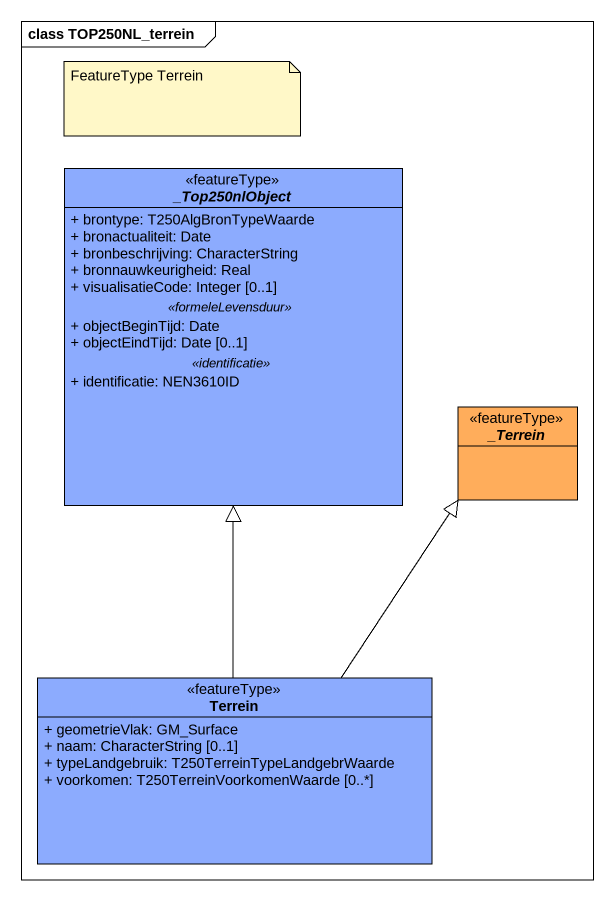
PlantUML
@startuml
mainframe class TOP250NL_terrein
hide circle
hide empty members
skinparam classAttributeIconSize 0
abstract class "_Top250nlObject" as Top250nlObject <<featureType>> #8CABFE {
  + brontype: T250AlgBronTypeWaarde
  + bronactualiteit: Date
  + bronbeschrijving: CharacterString
  + bronnauwkeurigheid: Real
  + visualisatieCode: Integer [0..1]
  .. <<formeleLevensduur>> ..
  + objectBeginTijd: Date
  + objectEindTijd: Date [0..1]
  .. <<identificatie>> ..
  + identificatie: NEN3610ID
}
abstract class "_Terrein" as Terrein <<featureType>> #FFAD5B
class "Terrein" as Terrein_2 <<featureType>> #8CABFE {
  + geometrieVlak: GM_Surface
  + naam: CharacterString [0..1]
  + typeLandgebruik: T250TerreinTypeLandgebrWaarde
  + voorkomen: T250TerreinVoorkomenWaarde [0..*]
}
Terrein_2 -up-|> Top250nlObject
Terrein_2 -up-|> Terrein
note as N1
  FeatureType Terrein
end note
@enduml
